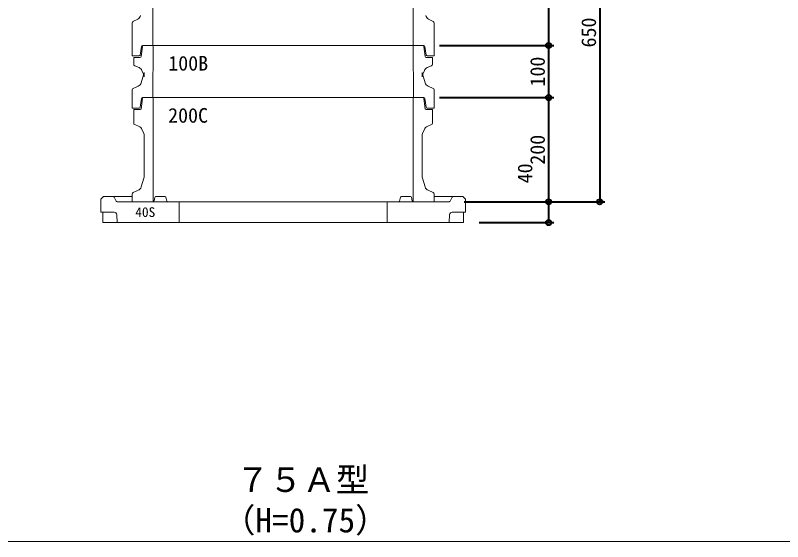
# Model space of a CAD drawing. Units: millimetres at full size, sheet at 1:20. Extents: x -4514 to 4514, y -3160 to 3160.
# Drawn here: x -1521 to -47, y 1197 to 2208 of the extents above; entities that cross this region are included whole.
import ezdxf
from ezdxf.enums import TextEntityAlignment as Align

# ---------------------------------------------------------------- set-up
doc = ezdxf.new("R2010")
doc.units = ezdxf.units.MM
doc.header["$LTSCALE"] = 20
doc.header["$PDMODE"] = 32
doc.header["$PDSIZE"] = 10
for name, color, linetype, lineweight in [('0-7_TEMP01', 3, 'Continuous', 18), ('0-9_躯体', 7, 'Continuous', 9), ('0-E_寸法', 1, 'Continuous', 40)]:
    doc.layers.add(name, color=color, linetype=linetype, lineweight=lineweight)
doc.layers.add('0-F_注釈', color=1, linetype='Continuous')
doc.styles.add('ＭＳ ゴシック', font='')
doc.styles.get('ＭＳ ゴシック').set_extended_font_data('MS Gothic')

msp = doc.modelspace()

# ---------------------------------------------------------------- linework, layer by layer
at = {"layer": '0-7_TEMP01'}
msp.add_line((-4393.55, 1197.32), (1306.45, 1197.32), dxfattribs=at)
at = {"layer": '0-9_躯体'}
for p, q in [((-1256.75, 2349.64), (-1256.75, 2149.64)), ((-756.74, 2349.64), (-756.74, 2149.64)), ((-1286.09, 2200.33), (-1295.16, 2195.49)), ((-727.4, 2200.33), (-718.33, 2195.49)), ((-1296.74, 2192.85), (-1296.74, 2149.64)), ((-716.74, 2192.85), (-716.74, 2149.64)), ((-1296.74, 2149.64), (-1296.74, 2129.64)), ((-1278.99, 2147.92), (-1281.32, 2131.36)), ((-1276.99, 2147.92), (-1279.74, 2128.36)), ((-1277.01, 2149.64), (-1006.75, 2149.64)), ((-1256.49, 2149.64), (-1256.99, 2049.64)), ((-736.48, 2149.64), (-1006.75, 2149.64)), ((-756.99, 2149.64), (-756.49, 2049.64)), ((-736.5, 2147.92), (-733.75, 2128.36)), ((-734.5, 2147.92), (-732.18, 2131.36)), ((-716.74, 2149.64), (-716.74, 2129.64)), ((-1296.74, 2129.64), (-1283.3, 2129.64)), ((-1293.74, 2126.64), (-1293.74, 2113.62)), ((-1293.74, 2126.64), (-1281.72, 2126.64)), ((-719.74, 2126.64), (-731.77, 2126.64)), ((-716.74, 2129.64), (-730.2, 2129.64)), ((-719.74, 2126.64), (-719.74, 2113.62)), ((-1291.93, 2110.86), (-1283.42, 2107.22)), ((-721.56, 2110.86), (-730.07, 2107.22)), ((-1274.18, 2095.22), (-1279.4, 2078.05)), ((-1278.17, 2101.96), (-1274.55, 2093.53)), ((-1273.74, 2089.59), (-1273.74, 2098.13)), ((-739.74, 2089.59), (-739.74, 2098.13)), ((-739.31, 2095.22), (-734.09, 2078.05)), ((-735.32, 2101.96), (-738.94, 2093.53)), ((-1296.74, 2064.68), (-1296.74, 2029.64)), ((-1294.95, 2067.43), (-1284.96, 2071.8)), ((-718.54, 2067.43), (-728.53, 2071.8)), ((-1277.01, 2049.64), (-1006.75, 2049.64)), ((-1256.74, 2049.64), (-1256.74, 1849.64)), ((-736.48, 2049.64), (-1006.75, 2049.64)), ((-756.74, 2049.64), (-756.74, 1849.64)), ((-1278.99, 2047.92), (-1281.32, 2031.36)), ((-1279.51, 2028.39), (-1276.97, 2047.9)), ((-733.97, 2028.39), (-736.51, 2047.9)), ((-734.5, 2047.92), (-732.18, 2031.36)), ((-1296.74, 2029.64), (-1283.3, 2029.64)), ((-1293.74, 2026.64), (-1281.5, 2026.64)), ((-1293.74, 2026.64), (-1293.74, 2000.62)), ((-719.74, 2026.64), (-731.98, 2026.64)), ((-719.74, 2026.64), (-719.74, 2000.62)), ((-1291.92, 1997.87), (-1283.42, 1994.22)), ((-721.56, 1997.87), (-730.06, 1994.22)), ((-1278.16, 1988.97), (-1274.55, 1980.53)), ((-1273.74, 1976.59), (-1273.74, 1898.13)), ((-739.74, 1976.59), (-739.74, 1898.13)), ((-735.31, 1988.97), (-738.93, 1980.53)), ((-1279.4, 1878.05), (-1274.17, 1895.22)), ((-734.08, 1878.05), (-739.31, 1895.22)), ((-1294.94, 1867.43), (-1284.96, 1871.8)), ((-718.54, 1867.43), (-728.52, 1871.8)), ((-1356.74, 1854.64), (-1351.74, 1859.65)), ((-1351.74, 1859.65), (-1331.74, 1859.65)), ((-1331.74, 1859.65), (-1296.74, 1859.65)), ((-1327.29, 1850.75), (-1331.19, 1858.54)), ((-1296.74, 1864.68), (-1296.74, 1849.64)), ((-1254.42, 1851.25), (-1253.06, 1858.03)), ((-1251.1, 1859.65), (-1234.23, 1859.65)), ((-1230.17, 1851.07), (-1232.31, 1858.22)), ((-783.31, 1851.07), (-781.17, 1858.22)), ((-762.38, 1859.65), (-779.25, 1859.65)), ((-759.06, 1851.25), (-760.42, 1858.03)), ((-716.74, 1864.68), (-716.74, 1849.64)), ((-681.74, 1859.65), (-716.74, 1859.65)), ((-686.19, 1850.75), (-682.29, 1858.54)), ((-1356.74, 1854.64), (-1356.74, 1829.64)), ((-1325.51, 1849.64), (-1256.38, 1849.64)), ((-1296.74, 1849.64), (-1006.74, 1849.64)), ((-1228.26, 1849.64), (-1006.74, 1849.64)), ((-1206.74, 1849.64), (-1206.74, 1809.65)), ((-716.74, 1849.64), (-1006.74, 1849.64)), ((-785.23, 1849.64), (-1006.74, 1849.64)), ((-806.74, 1849.64), (-806.74, 1809.65)), ((-687.98, 1849.64), (-757.1, 1849.64)), ((-656.74, 1854.64), (-656.74, 1829.64)), ((-1356.74, 1829.64), (-1331.5, 1829.64)), ((-1353.29, 1829.64), (-1353.15, 1809.65)), ((-656.74, 1829.64), (-681.98, 1829.64)), ((-660.18, 1829.64), (-660.33, 1809.65)), ((-1326.5, 1824.9), (-1325.74, 1809.65)), ((-686.98, 1824.9), (-687.74, 1809.65)), ((-1353.15, 1809.65), (-1006.74, 1809.65)), ((-660.33, 1809.65), (-1006.74, 1809.65))]:
    msp.add_line(p, q, dxfattribs=at)
for points in [[(-716.74, 2064.68), (-716.74, 2029.64), (-730.2, 2029.64)], [(-656.74, 1854.64), (-661.74, 1859.65), (-681.74, 1859.65)]]:
    msp.add_lwpolyline(points, dxfattribs=at)
for centre, radius, start, end in [((-1290.8, 2209.15), 10, 298.072, 350.538), ((-722.69, 2209.15), 10, 189.462, 241.928), ((-1293.74, 2192.85), 3, 118.073, 180), ((-719.74, 2192.85), 3, 0, 61.927), ((-1277.01, 2147.64), 2, 90, 172.001), ((-1275.01, 2147.64), 2, 90, 172.001), ((-738.48, 2147.64), 2, 7.999, 90), ((-736.48, 2147.64), 2, 7.999, 90), ((-1283.3, 2131.65), 2, 270, 352.001), ((-1281.72, 2128.65), 2, 270, 352.001), ((-731.77, 2128.65), 2, 187.999, 270), ((-730.2, 2131.65), 2, 187.999, 270), ((-1290.74, 2113.62), 3, 180, 246.801), ((-722.74, 2113.62), 3, 293.199, 0), ((-1287.36, 2098.03), 10, 23.199, 66.801), ((-1283.74, 2089.59), 10, 0, 23.199), ((-1283.74, 2098.13), 10, 343.072, 0), ((-729.74, 2098.13), 10, 180, 196.928), ((-729.74, 2089.59), 10, 156.801, 180), ((-726.13, 2098.03), 10, 113.199, 156.801), ((-1293.74, 2064.68), 3, 113.629, 180), ((-1288.97, 2080.96), 10, 293.629, 343.072), ((-724.52, 2080.96), 10, 196.928, 246.371), ((-719.74, 2064.68), 3, 0, 66.371), ((-1277.01, 2047.64), 2, 90, 172.001), ((-1274.98, 2047.64), 2, 90, 172.569), ((-738.5, 2047.64), 2, 7.431, 90), ((-736.48, 2047.64), 2, 7.999, 90), ((-1283.3, 2031.65), 2, 270, 352.001), ((-1281.5, 2028.65), 2, 270, 352.569), ((-731.98, 2028.65), 2, 187.431, 270), ((-730.2, 2031.65), 2, 187.999, 270), ((-1290.74, 2000.62), 3, 180, 246.801), ((-1287.35, 1985.03), 10, 23.199, 66.801), ((-726.12, 1985.03), 10, 113.199, 156.801), ((-722.74, 2000.62), 3, 293.199, 0), ((-1283.74, 1976.59), 10, 0, 23.199), ((-729.74, 1976.59), 10, 156.801, 180), ((-1283.74, 1898.13), 10, 343.072, 0), ((-729.74, 1898.13), 10, 180, 196.928), ((-1288.97, 1880.96), 10, 293.629, 343.072), ((-724.51, 1880.96), 10, 196.928, 246.371), ((-1332.97, 1857.64), 2, 26.565, 90), ((-1293.74, 1864.68), 3, 113.629, 180), ((-1251.1, 1857.64), 2, 90, 168.691), ((-1234.23, 1857.64), 2, 16.7, 90), ((-779.25, 1857.64), 2, 90, 163.3), ((-762.38, 1857.64), 2, 11.309, 90), ((-719.74, 1864.68), 3, 0, 66.371), ((-680.5, 1857.64), 2, 90, 153.435), ((-1325.51, 1851.64), 2, 206.565, 270), ((-1256.38, 1851.64), 2, 270, 348.691), ((-1228.26, 1851.64), 2, 196.7, 270), ((-785.23, 1851.64), 2, 270, 343.3), ((-757.1, 1851.64), 2, 191.309, 270), ((-687.98, 1851.64), 2, 270, 333.435), ((-1331.5, 1824.64), 5, 2.862, 90), ((-681.98, 1824.64), 5, 90, 177.138)]:
    msp.add_arc(centre, radius, start, end, dxfattribs=at)
at = {"layer": '0-E_寸法'}
for p, q in [((-398.59, 2499.64), (-398.59, 1849.64)), ((-496.9, 2349.64), (-496.9, 2149.64)), ((-706.48, 2149.64), (-486.9, 2149.64)), ((-706.48, 2149.64), (-486.9, 2149.64)), ((-496.9, 2149.64), (-496.9, 2049.64)), ((-706.48, 2049.64), (-486.9, 2049.64)), ((-706.48, 2049.64), (-486.9, 2049.64)), ((-496.9, 2049.64), (-496.9, 1849.64)), ((-659.21, 1849.64), (-486.9, 1849.64)), ((-657.98, 1849.64), (-486.9, 1849.64)), ((-657.98, 1849.64), (-388.59, 1849.64)), ((-496.9, 1849.64), (-496.9, 1809.65)), ((-630.33, 1809.65), (-486.9, 1809.65))]:
    msp.add_line(p, q, dxfattribs=at)
for p in [(-496.9, 2149.64), (-496.9, 2049.64), (-496.9, 1849.64), (-398.59, 1849.64), (-496.9, 1809.65)]:
    msp.add_point(p, dxfattribs=at)

# ---------------------------------------------------------------- texts
at = {"layer": '0-E_寸法', "style": 'ＭＳ ゴシック'}
for s, p in [('650', (-397.38, 2145.84)), ('100', (-495.68, 2070.84)), ('200', (-495.68, 1920.84)), ('40', (-519.77, 1885.03))]:
    msp.add_text(s, height=28.15, rotation=90, dxfattribs=at).set_placement(p, align=Align.BOTTOM_LEFT)
at = {"layer": '0-F_注釈', "style": 'ＭＳ ゴシック'}
for s, height, p in [('100B', 28.15, (-1227.44, 2093.02)), ('200C', 28.15, (-1227.68, 1993.02)), ('40S', 18.77, (-1290.73, 1814.81)), ('７５Ａ型', 46.92, (-1097.62, 1278.57)), ('（H=0.75）', 46.92, (-1123.98, 1200.96))]:
    msp.add_text(s, height=height, dxfattribs=at).set_placement(p, align=Align.BOTTOM_LEFT)

doc.saveas('drawing.dxf')
